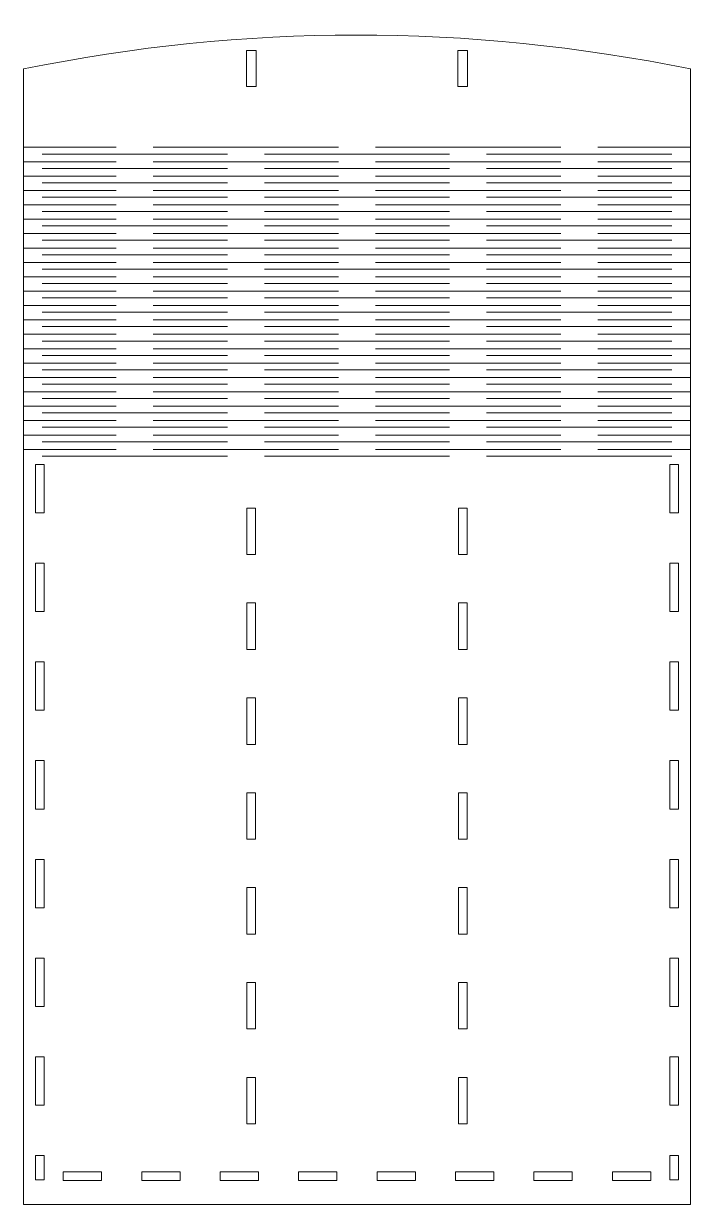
# Model space of a CAD drawing. Header units: millimetres. Extents: x -516 to 781, y -366 to 225.
# Drawn here: x -214.1 to 64.1, y -267.2 to 225.4 of the extents above; entities that cross this region are included whole.
import ezdxf

# ---------------------------------------------------------------- set-up
doc = ezdxf.new("R2010")
doc.units = ezdxf.units.MM
doc.header["$MEASUREMENT"] = 0
doc.layers.add('Layer 1', color=7, linetype='Continuous')

msp = doc.modelspace()

# ---------------------------------------------------------------- linework, layer by layer
at = {"layer": 'Layer 1', "color": 240, "lineweight": 9}
for points, knots in [([(-214.1009, -267.1656), (-214.1009, -267.1656), (-214.1009, 206.4415), (-214.1009, 206.4415), (-214.1009, 206.4415), (-121.852, 225.2932), (-29.1202, 225.3545), (64.0991, 206.4415), (64.0991, 206.4415), (64.0991, 206.4415), (64.0991, -267.1656), (64.0991, -267.1656), (64.0991, -267.1656), (64.0991, -267.1656), (56.778, -267.1656), (56.778, -267.1656), (56.778, -267.1656), (56.778, -267.1656), (51.5069, -267.1656), (51.5069, -267.1656), (51.5069, -267.1656), (51.5069, -267.1656), (-201.5087, -267.1656), (-201.5087, -267.1656), (-201.5087, -267.1656), (-201.5087, -267.1656), (-206.7798, -267.1656), (-206.7798, -267.1656), (-206.7798, -267.1656), (-206.7798, -267.1656), (-214.1009, -267.1656), (-214.1009, -267.1656)], [0, 0, 0, 0, 0.11111111, 0.11111111, 0.11111111, 0.11111111, 0.22222222, 0.22222222, 0.22222222, 0.22222222, 0.33333333, 0.33333333, 0.33333333, 0.33333333, 0.44444444, 0.44444444, 0.44444444, 0.44444444, 0.55555556, 0.55555556, 0.55555556, 0.55555556, 0.66666667, 0.66666667, 0.66666667, 0.66666667, 0.77777778, 0.77777778, 0.77777778, 0.77777778, 1, 1, 1, 1]), ([(-117.1009, 199.1703), (-117.1009, 199.1703), (-121.1009, 199.1703), (-121.1009, 199.1703), (-121.1009, 199.1703), (-121.1009, 199.1703), (-121.1009, 214.1703), (-121.1009, 214.1703), (-121.1009, 214.1703), (-121.1009, 214.1703), (-117.1009, 214.1703), (-117.1009, 214.1703), (-117.1009, 214.1703), (-117.1009, 214.1703), (-117.1009, 199.1703), (-117.1009, 199.1703)], [0, 0, 0, 0, 0.2, 0.2, 0.2, 0.2, 0.4, 0.4, 0.4, 0.4, 0.6, 0.6, 0.6, 0.6, 1, 1, 1, 1]), ([(-28.9009, 199.1703), (-28.9009, 199.1703), (-32.9009, 199.1703), (-32.9009, 199.1703), (-32.9009, 199.1703), (-32.9009, 199.1703), (-32.9009, 214.1703), (-32.9009, 214.1703), (-32.9009, 214.1703), (-32.9009, 214.1703), (-28.9009, 214.1703), (-28.9009, 214.1703), (-28.9009, 214.1703), (-28.9009, 214.1703), (-28.9009, 199.1703), (-28.9009, 199.1703)], [0, 0, 0, 0, 0.2, 0.2, 0.2, 0.2, 0.4, 0.4, 0.4, 0.4, 0.6, 0.6, 0.6, 0.6, 1, 1, 1, 1]), ([(-209.1009, 41.4577), (-209.1009, 41.4577), (-209.1009, 21.2697), (-209.1009, 21.2697), (-209.1009, 21.2697), (-209.1009, 21.2697), (-205.5009, 21.2697), (-205.5009, 21.2697), (-205.5009, 21.2697), (-205.5009, 21.2697), (-205.5009, 41.4577), (-205.5009, 41.4577), (-205.5009, 41.4577), (-205.5009, 41.4577), (-209.1009, 41.4577), (-209.1009, 41.4577)], [0, 0, 0, 0, 0.2, 0.2, 0.2, 0.2, 0.4, 0.4, 0.4, 0.4, 0.6, 0.6, 0.6, 0.6, 1, 1, 1, 1]), ([(59.0991, 21.2697), (59.0991, 21.2697), (59.0991, 41.4577), (59.0991, 41.4577), (59.0991, 41.4577), (59.0991, 41.4577), (55.4991, 41.4577), (55.4991, 41.4577), (55.4991, 41.4577), (55.4991, 41.4577), (55.4991, 21.2697), (55.4991, 21.2697), (55.4991, 21.2697), (55.4991, 21.2697), (59.0991, 21.2697), (59.0991, 21.2697)], [0, 0, 0, 0, 0.2, 0.2, 0.2, 0.2, 0.4, 0.4, 0.4, 0.4, 0.6, 0.6, 0.6, 0.6, 1, 1, 1, 1]), ([(-117.3009, 3.8815), (-117.3009, 3.8815), (-120.9009, 3.8815), (-120.9009, 3.8815), (-120.9009, 3.8815), (-120.9009, 3.8815), (-120.9009, 23.2695), (-120.9009, 23.2695), (-120.9009, 23.2695), (-120.9009, 23.2695), (-117.3009, 23.2695), (-117.3009, 23.2695), (-117.3009, 23.2695), (-117.3009, 23.2695), (-117.3009, 3.8815), (-117.3009, 3.8815)], [0, 0, 0, 0, 0.2, 0.2, 0.2, 0.2, 0.4, 0.4, 0.4, 0.4, 0.6, 0.6, 0.6, 0.6, 1, 1, 1, 1]), ([(-29.1009, 3.8815), (-29.1009, 3.8815), (-32.7009, 3.8815), (-32.7009, 3.8815), (-32.7009, 3.8815), (-32.7009, 3.8815), (-32.7009, 23.2695), (-32.7009, 23.2695), (-32.7009, 23.2695), (-32.7009, 23.2695), (-29.1009, 23.2695), (-29.1009, 23.2695), (-29.1009, 23.2695), (-29.1009, 23.2695), (-29.1009, 3.8815), (-29.1009, 3.8815)], [0, 0, 0, 0, 0.2, 0.2, 0.2, 0.2, 0.4, 0.4, 0.4, 0.4, 0.6, 0.6, 0.6, 0.6, 1, 1, 1, 1]), ([(-209.1009, 0.2813), (-209.1009, 0.2813), (-209.1009, -19.9067), (-209.1009, -19.9067), (-209.1009, -19.9067), (-209.1009, -19.9067), (-205.5009, -19.9067), (-205.5009, -19.9067), (-205.5009, -19.9067), (-205.5009, -19.9067), (-205.5009, 0.2813), (-205.5009, 0.2813), (-205.5009, 0.2813), (-205.5009, 0.2813), (-209.1009, 0.2813), (-209.1009, 0.2813)], [0, 0, 0, 0, 0.2, 0.2, 0.2, 0.2, 0.4, 0.4, 0.4, 0.4, 0.6, 0.6, 0.6, 0.6, 1, 1, 1, 1]), ([(59.0991, -19.9067), (59.0991, -19.9067), (59.0991, 0.2813), (59.0991, 0.2813), (59.0991, 0.2813), (59.0991, 0.2813), (55.4991, 0.2813), (55.4991, 0.2813), (55.4991, 0.2813), (55.4991, 0.2813), (55.4991, -19.9067), (55.4991, -19.9067), (55.4991, -19.9067), (55.4991, -19.9067), (59.0991, -19.9067), (59.0991, -19.9067)], [0, 0, 0, 0, 0.2, 0.2, 0.2, 0.2, 0.4, 0.4, 0.4, 0.4, 0.6, 0.6, 0.6, 0.6, 1, 1, 1, 1]), ([(-117.3009, -16.307), (-117.3009, -16.307), (-117.3009, -35.695), (-117.3009, -35.695), (-117.3009, -35.695), (-117.3009, -35.695), (-120.9009, -35.695), (-120.9009, -35.695), (-120.9009, -35.695), (-120.9009, -35.695), (-120.9009, -16.307), (-120.9009, -16.307), (-120.9009, -16.307), (-120.9009, -16.307), (-117.3009, -16.307), (-117.3009, -16.307)], [0, 0, 0, 0, 0.2, 0.2, 0.2, 0.2, 0.4, 0.4, 0.4, 0.4, 0.6, 0.6, 0.6, 0.6, 1, 1, 1, 1]), ([(-29.1009, -16.307), (-29.1009, -16.307), (-29.1009, -35.695), (-29.1009, -35.695), (-29.1009, -35.695), (-29.1009, -35.695), (-32.7009, -35.695), (-32.7009, -35.695), (-32.7009, -35.695), (-32.7009, -35.695), (-32.7009, -16.307), (-32.7009, -16.307), (-32.7009, -16.307), (-32.7009, -16.307), (-29.1009, -16.307), (-29.1009, -16.307)], [0, 0, 0, 0, 0.2, 0.2, 0.2, 0.2, 0.4, 0.4, 0.4, 0.4, 0.6, 0.6, 0.6, 0.6, 1, 1, 1, 1]), ([(-209.1009, -40.8952), (-209.1009, -40.8952), (-209.1009, -61.0831), (-209.1009, -61.0831), (-209.1009, -61.0831), (-209.1009, -61.0831), (-205.5009, -61.0831), (-205.5009, -61.0831), (-205.5009, -61.0831), (-205.5009, -61.0831), (-205.5009, -40.8952), (-205.5009, -40.8952), (-205.5009, -40.8952), (-205.5009, -40.8952), (-209.1009, -40.8952), (-209.1009, -40.8952)], [0, 0, 0, 0, 0.2, 0.2, 0.2, 0.2, 0.4, 0.4, 0.4, 0.4, 0.6, 0.6, 0.6, 0.6, 1, 1, 1, 1]), ([(59.0991, -61.0831), (59.0991, -61.0831), (59.0991, -40.8952), (59.0991, -40.8952), (59.0991, -40.8952), (59.0991, -40.8952), (55.4991, -40.8952), (55.4991, -40.8952), (55.4991, -40.8952), (55.4991, -40.8952), (55.4991, -61.0831), (55.4991, -61.0831), (55.4991, -61.0831), (55.4991, -61.0831), (59.0991, -61.0831), (59.0991, -61.0831)], [0, 0, 0, 0, 0.2, 0.2, 0.2, 0.2, 0.4, 0.4, 0.4, 0.4, 0.6, 0.6, 0.6, 0.6, 1, 1, 1, 1]), ([(-117.3009, -75.2714), (-117.3009, -75.2714), (-120.9009, -75.2714), (-120.9009, -75.2714), (-120.9009, -75.2714), (-120.9009, -75.2714), (-120.9009, -55.8834), (-120.9009, -55.8834), (-120.9009, -55.8834), (-120.9009, -55.8834), (-117.3009, -55.8834), (-117.3009, -55.8834), (-117.3009, -55.8834), (-117.3009, -55.8834), (-117.3009, -75.2714), (-117.3009, -75.2714)], [0, 0, 0, 0, 0.2, 0.2, 0.2, 0.2, 0.4, 0.4, 0.4, 0.4, 0.6, 0.6, 0.6, 0.6, 1, 1, 1, 1]), ([(-29.1009, -75.2714), (-29.1009, -75.2714), (-32.7009, -75.2714), (-32.7009, -75.2714), (-32.7009, -75.2714), (-32.7009, -75.2714), (-32.7009, -55.8834), (-32.7009, -55.8834), (-32.7009, -55.8834), (-32.7009, -55.8834), (-29.1009, -55.8834), (-29.1009, -55.8834), (-29.1009, -55.8834), (-29.1009, -55.8834), (-29.1009, -75.2714), (-29.1009, -75.2714)], [0, 0, 0, 0, 0.2, 0.2, 0.2, 0.2, 0.4, 0.4, 0.4, 0.4, 0.6, 0.6, 0.6, 0.6, 1, 1, 1, 1]), ([(-209.1009, -82.0716), (-209.1009, -82.0716), (-209.1009, -102.2596), (-209.1009, -102.2596), (-209.1009, -102.2596), (-209.1009, -102.2596), (-205.5009, -102.2596), (-205.5009, -102.2596), (-205.5009, -102.2596), (-205.5009, -102.2596), (-205.5009, -82.0716), (-205.5009, -82.0716), (-205.5009, -82.0716), (-205.5009, -82.0716), (-209.1009, -82.0716), (-209.1009, -82.0716)], [0, 0, 0, 0, 0.2, 0.2, 0.2, 0.2, 0.4, 0.4, 0.4, 0.4, 0.6, 0.6, 0.6, 0.6, 1, 1, 1, 1]), ([(59.0991, -102.2596), (59.0991, -102.2596), (59.0991, -82.0716), (59.0991, -82.0716), (59.0991, -82.0716), (59.0991, -82.0716), (55.4991, -82.0716), (55.4991, -82.0716), (55.4991, -82.0716), (55.4991, -82.0716), (55.4991, -102.2596), (55.4991, -102.2596), (55.4991, -102.2596), (55.4991, -102.2596), (59.0991, -102.2596), (59.0991, -102.2596)], [0, 0, 0, 0, 0.2, 0.2, 0.2, 0.2, 0.4, 0.4, 0.4, 0.4, 0.6, 0.6, 0.6, 0.6, 1, 1, 1, 1]), ([(-117.3009, -95.4599), (-117.3009, -95.4599), (-117.3009, -114.8479), (-117.3009, -114.8479), (-117.3009, -114.8479), (-117.3009, -114.8479), (-120.9009, -114.8479), (-120.9009, -114.8479), (-120.9009, -114.8479), (-120.9009, -114.8479), (-120.9009, -95.4599), (-120.9009, -95.4599), (-120.9009, -95.4599), (-120.9009, -95.4599), (-117.3009, -95.4599), (-117.3009, -95.4599)], [0, 0, 0, 0, 0.2, 0.2, 0.2, 0.2, 0.4, 0.4, 0.4, 0.4, 0.6, 0.6, 0.6, 0.6, 1, 1, 1, 1]), ([(-29.1009, -95.4599), (-29.1009, -95.4599), (-29.1009, -114.8479), (-29.1009, -114.8479), (-29.1009, -114.8479), (-29.1009, -114.8479), (-32.7009, -114.8479), (-32.7009, -114.8479), (-32.7009, -114.8479), (-32.7009, -114.8479), (-32.7009, -95.4599), (-32.7009, -95.4599), (-32.7009, -95.4599), (-32.7009, -95.4599), (-29.1009, -95.4599), (-29.1009, -95.4599)], [0, 0, 0, 0, 0.2, 0.2, 0.2, 0.2, 0.4, 0.4, 0.4, 0.4, 0.6, 0.6, 0.6, 0.6, 1, 1, 1, 1]), ([(-209.1009, -123.2481), (-209.1009, -123.2481), (-209.1009, -143.4361), (-209.1009, -143.4361), (-209.1009, -143.4361), (-209.1009, -143.4361), (-205.5009, -143.4361), (-205.5009, -143.4361), (-205.5009, -143.4361), (-205.5009, -143.4361), (-205.5009, -123.2481), (-205.5009, -123.2481), (-205.5009, -123.2481), (-205.5009, -123.2481), (-209.1009, -123.2481), (-209.1009, -123.2481)], [0, 0, 0, 0, 0.2, 0.2, 0.2, 0.2, 0.4, 0.4, 0.4, 0.4, 0.6, 0.6, 0.6, 0.6, 1, 1, 1, 1]), ([(59.0991, -143.4361), (59.0991, -143.4361), (59.0991, -123.2481), (59.0991, -123.2481), (59.0991, -123.2481), (59.0991, -123.2481), (55.4991, -123.2481), (55.4991, -123.2481), (55.4991, -123.2481), (55.4991, -123.2481), (55.4991, -143.4361), (55.4991, -143.4361), (55.4991, -143.4361), (55.4991, -143.4361), (59.0991, -143.4361), (59.0991, -143.4361)], [0, 0, 0, 0, 0.2, 0.2, 0.2, 0.2, 0.4, 0.4, 0.4, 0.4, 0.6, 0.6, 0.6, 0.6, 1, 1, 1, 1]), ([(-117.3009, -135.0363), (-117.3009, -135.0363), (-117.3009, -154.4243), (-117.3009, -154.4243), (-117.3009, -154.4243), (-117.3009, -154.4243), (-120.9009, -154.4243), (-120.9009, -154.4243), (-120.9009, -154.4243), (-120.9009, -154.4243), (-120.9009, -135.0363), (-120.9009, -135.0363), (-120.9009, -135.0363), (-120.9009, -135.0363), (-117.3009, -135.0363), (-117.3009, -135.0363)], [0, 0, 0, 0, 0.2, 0.2, 0.2, 0.2, 0.4, 0.4, 0.4, 0.4, 0.6, 0.6, 0.6, 0.6, 1, 1, 1, 1]), ([(-29.1009, -135.0363), (-29.1009, -135.0363), (-29.1009, -154.4243), (-29.1009, -154.4243), (-29.1009, -154.4243), (-29.1009, -154.4243), (-32.7009, -154.4243), (-32.7009, -154.4243), (-32.7009, -154.4243), (-32.7009, -154.4243), (-32.7009, -135.0363), (-32.7009, -135.0363), (-32.7009, -135.0363), (-32.7009, -135.0363), (-29.1009, -135.0363), (-29.1009, -135.0363)], [0, 0, 0, 0, 0.2, 0.2, 0.2, 0.2, 0.4, 0.4, 0.4, 0.4, 0.6, 0.6, 0.6, 0.6, 1, 1, 1, 1]), ([(-209.1009, -164.4246), (-209.1009, -164.4246), (-209.1009, -184.6126), (-209.1009, -184.6126), (-209.1009, -184.6126), (-209.1009, -184.6126), (-205.5009, -184.6126), (-205.5009, -184.6126), (-205.5009, -184.6126), (-205.5009, -184.6126), (-205.5009, -164.4246), (-205.5009, -164.4246), (-205.5009, -164.4246), (-205.5009, -164.4246), (-209.1009, -164.4246), (-209.1009, -164.4246)], [0, 0, 0, 0, 0.2, 0.2, 0.2, 0.2, 0.4, 0.4, 0.4, 0.4, 0.6, 0.6, 0.6, 0.6, 1, 1, 1, 1]), ([(59.0991, -184.6126), (59.0991, -184.6126), (59.0991, -164.4246), (59.0991, -164.4246), (59.0991, -164.4246), (59.0991, -164.4246), (55.4991, -164.4246), (55.4991, -164.4246), (55.4991, -164.4246), (55.4991, -164.4246), (55.4991, -184.6126), (55.4991, -184.6126), (55.4991, -184.6126), (55.4991, -184.6126), (59.0991, -184.6126), (59.0991, -184.6126)], [0, 0, 0, 0, 0.2, 0.2, 0.2, 0.2, 0.4, 0.4, 0.4, 0.4, 0.6, 0.6, 0.6, 0.6, 1, 1, 1, 1]), ([(-117.3009, -174.6128), (-117.3009, -174.6128), (-117.3009, -194.0008), (-117.3009, -194.0008), (-117.3009, -194.0008), (-117.3009, -194.0008), (-120.9009, -194.0008), (-120.9009, -194.0008), (-120.9009, -194.0008), (-120.9009, -194.0008), (-120.9009, -174.6128), (-120.9009, -174.6128), (-120.9009, -174.6128), (-120.9009, -174.6128), (-117.3009, -174.6128), (-117.3009, -174.6128)], [0, 0, 0, 0, 0.2, 0.2, 0.2, 0.2, 0.4, 0.4, 0.4, 0.4, 0.6, 0.6, 0.6, 0.6, 1, 1, 1, 1]), ([(-29.1009, -174.6128), (-29.1009, -174.6128), (-29.1009, -194.0008), (-29.1009, -194.0008), (-29.1009, -194.0008), (-29.1009, -194.0008), (-32.7009, -194.0008), (-32.7009, -194.0008), (-32.7009, -194.0008), (-32.7009, -194.0008), (-32.7009, -174.6128), (-32.7009, -174.6128), (-32.7009, -174.6128), (-32.7009, -174.6128), (-29.1009, -174.6128), (-29.1009, -174.6128)], [0, 0, 0, 0, 0.2, 0.2, 0.2, 0.2, 0.4, 0.4, 0.4, 0.4, 0.6, 0.6, 0.6, 0.6, 1, 1, 1, 1]), ([(-209.1009, -205.601), (-209.1009, -205.601), (-209.1009, -225.789), (-209.1009, -225.789), (-209.1009, -225.789), (-209.1009, -225.789), (-205.5009, -225.789), (-205.5009, -225.789), (-205.5009, -225.789), (-205.5009, -225.789), (-205.5009, -205.601), (-205.5009, -205.601), (-205.5009, -205.601), (-205.5009, -205.601), (-209.1009, -205.601), (-209.1009, -205.601)], [0, 0, 0, 0, 0.2, 0.2, 0.2, 0.2, 0.4, 0.4, 0.4, 0.4, 0.6, 0.6, 0.6, 0.6, 1, 1, 1, 1]), ([(59.0991, -225.789), (59.0991, -225.789), (59.0991, -205.601), (59.0991, -205.601), (59.0991, -205.601), (59.0991, -205.601), (55.4991, -205.601), (55.4991, -205.601), (55.4991, -205.601), (55.4991, -205.601), (55.4991, -225.789), (55.4991, -225.789), (55.4991, -225.789), (55.4991, -225.789), (59.0991, -225.789), (59.0991, -225.789)], [0, 0, 0, 0, 0.2, 0.2, 0.2, 0.2, 0.4, 0.4, 0.4, 0.4, 0.6, 0.6, 0.6, 0.6, 1, 1, 1, 1]), ([(-120.9009, -214.1893), (-120.9009, -214.1893), (-117.3009, -214.1893), (-117.3009, -214.1893), (-117.3009, -214.1893), (-117.3009, -214.1893), (-117.3009, -233.5773), (-117.3009, -233.5773), (-117.3009, -233.5773), (-117.3009, -233.5773), (-120.9009, -233.5773), (-120.9009, -233.5773), (-120.9009, -233.5773), (-120.9009, -233.5773), (-120.9009, -214.1893), (-120.9009, -214.1893)], [0, 0, 0, 0, 0.2, 0.2, 0.2, 0.2, 0.4, 0.4, 0.4, 0.4, 0.6, 0.6, 0.6, 0.6, 1, 1, 1, 1]), ([(-32.7009, -214.1893), (-32.7009, -214.1893), (-29.1009, -214.1893), (-29.1009, -214.1893), (-29.1009, -214.1893), (-29.1009, -214.1893), (-29.1009, -233.5773), (-29.1009, -233.5773), (-29.1009, -233.5773), (-29.1009, -233.5773), (-32.7009, -233.5773), (-32.7009, -233.5773), (-32.7009, -233.5773), (-32.7009, -233.5773), (-32.7009, -214.1893), (-32.7009, -214.1893)], [0, 0, 0, 0, 0.2, 0.2, 0.2, 0.2, 0.4, 0.4, 0.4, 0.4, 0.6, 0.6, 0.6, 0.6, 1, 1, 1, 1]), ([(-205.5009, -256.9655), (-205.5009, -256.9655), (-205.5009, -246.7775), (-205.5009, -246.7775), (-205.5009, -246.7775), (-205.5009, -246.7775), (-209.1009, -246.7775), (-209.1009, -246.7775), (-209.1009, -246.7775), (-209.1009, -246.7775), (-209.1009, -256.9655), (-209.1009, -256.9655), (-209.1009, -256.9655), (-209.1009, -256.9655), (-205.5009, -256.9655), (-205.5009, -256.9655)], [0, 0, 0, 0, 0.2, 0.2, 0.2, 0.2, 0.4, 0.4, 0.4, 0.4, 0.6, 0.6, 0.6, 0.6, 1, 1, 1, 1]), ([(59.0991, -256.9655), (59.0991, -256.9655), (59.0991, -246.7775), (59.0991, -246.7775), (59.0991, -246.7775), (59.0991, -246.7775), (55.4991, -246.7775), (55.4991, -246.7775), (55.4991, -246.7775), (55.4991, -246.7775), (55.4991, -256.9655), (55.4991, -256.9655), (55.4991, -256.9655), (55.4991, -256.9655), (59.0991, -256.9655), (59.0991, -256.9655)], [0, 0, 0, 0, 0.2, 0.2, 0.2, 0.2, 0.4, 0.4, 0.4, 0.4, 0.6, 0.6, 0.6, 0.6, 1, 1, 1, 1]), ([(-181.5643, -253.5656), (-181.5643, -253.5656), (-181.5643, -257.1656), (-181.5643, -257.1656), (-181.5643, -257.1656), (-181.5643, -257.1656), (-197.5283, -257.1656), (-197.5283, -257.1656), (-197.5283, -257.1656), (-197.5283, -257.1656), (-197.5283, -253.5656), (-197.5283, -253.5656), (-197.5283, -253.5656), (-197.5283, -253.5656), (-181.5643, -253.5656), (-181.5643, -253.5656)], [0, 0, 0, 0, 0.2, 0.2, 0.2, 0.2, 0.4, 0.4, 0.4, 0.4, 0.6, 0.6, 0.6, 0.6, 1, 1, 1, 1]), ([(-148.8371, -253.5656), (-148.8371, -253.5656), (-148.8371, -257.1656), (-148.8371, -257.1656), (-148.8371, -257.1656), (-148.8371, -257.1656), (-164.8011, -257.1656), (-164.8011, -257.1656), (-164.8011, -257.1656), (-164.8011, -257.1656), (-164.8011, -253.5656), (-164.8011, -253.5656), (-164.8011, -253.5656), (-164.8011, -253.5656), (-148.8371, -253.5656), (-148.8371, -253.5656)], [0, 0, 0, 0, 0.2, 0.2, 0.2, 0.2, 0.4, 0.4, 0.4, 0.4, 0.6, 0.6, 0.6, 0.6, 1, 1, 1, 1]), ([(-116.1098, -253.5656), (-116.1098, -253.5656), (-116.1098, -257.1656), (-116.1098, -257.1656), (-116.1098, -257.1656), (-116.1098, -257.1656), (-132.0738, -257.1656), (-132.0738, -257.1656), (-132.0738, -257.1656), (-132.0738, -257.1656), (-132.0738, -253.5656), (-132.0738, -253.5656), (-132.0738, -253.5656), (-132.0738, -253.5656), (-116.1098, -253.5656), (-116.1098, -253.5656)], [0, 0, 0, 0, 0.2, 0.2, 0.2, 0.2, 0.4, 0.4, 0.4, 0.4, 0.6, 0.6, 0.6, 0.6, 1, 1, 1, 1]), ([(-99.3465, -253.5656), (-99.3465, -253.5656), (-83.3825, -253.5656), (-83.3825, -253.5656), (-83.3825, -253.5656), (-83.3825, -253.5656), (-83.3825, -257.1656), (-83.3825, -257.1656), (-83.3825, -257.1656), (-83.3825, -257.1656), (-99.3465, -257.1656), (-99.3465, -257.1656), (-99.3465, -257.1656), (-99.3465, -257.1656), (-99.3465, -253.5656), (-99.3465, -253.5656)], [0, 0, 0, 0, 0.2, 0.2, 0.2, 0.2, 0.4, 0.4, 0.4, 0.4, 0.6, 0.6, 0.6, 0.6, 1, 1, 1, 1]), ([(-66.6192, -253.5656), (-66.6192, -253.5656), (-50.6552, -253.5656), (-50.6552, -253.5656), (-50.6552, -253.5656), (-50.6552, -253.5656), (-50.6552, -257.1656), (-50.6552, -257.1656), (-50.6552, -257.1656), (-50.6552, -257.1656), (-66.6192, -257.1656), (-66.6192, -257.1656), (-66.6192, -257.1656), (-66.6192, -257.1656), (-66.6192, -253.5656), (-66.6192, -253.5656)], [0, 0, 0, 0, 0.2, 0.2, 0.2, 0.2, 0.4, 0.4, 0.4, 0.4, 0.6, 0.6, 0.6, 0.6, 1, 1, 1, 1]), ([(-17.928, -253.5656), (-17.928, -253.5656), (-17.928, -257.1656), (-17.928, -257.1656), (-17.928, -257.1656), (-17.928, -257.1656), (-33.892, -257.1656), (-33.892, -257.1656), (-33.892, -257.1656), (-33.892, -257.1656), (-33.892, -253.5656), (-33.892, -253.5656), (-33.892, -253.5656), (-33.892, -253.5656), (-17.928, -253.5656), (-17.928, -253.5656)], [0, 0, 0, 0, 0.2, 0.2, 0.2, 0.2, 0.4, 0.4, 0.4, 0.4, 0.6, 0.6, 0.6, 0.6, 1, 1, 1, 1]), ([(-1.1647, -253.5656), (-1.1647, -253.5656), (14.7993, -253.5656), (14.7993, -253.5656), (14.7993, -253.5656), (14.7993, -253.5656), (14.7993, -257.1656), (14.7993, -257.1656), (14.7993, -257.1656), (14.7993, -257.1656), (-1.1647, -257.1656), (-1.1647, -257.1656), (-1.1647, -257.1656), (-1.1647, -257.1656), (-1.1647, -253.5656), (-1.1647, -253.5656)], [0, 0, 0, 0, 0.2, 0.2, 0.2, 0.2, 0.4, 0.4, 0.4, 0.4, 0.6, 0.6, 0.6, 0.6, 1, 1, 1, 1]), ([(31.5626, -253.5656), (31.5626, -253.5656), (47.5265, -253.5656), (47.5265, -253.5656), (47.5265, -253.5656), (47.5265, -253.5656), (47.5265, -257.1656), (47.5265, -257.1656), (47.5265, -257.1656), (47.5265, -257.1656), (31.5626, -257.1656), (31.5626, -257.1656), (31.5626, -257.1656), (31.5626, -257.1656), (31.5626, -253.5656), (31.5626, -253.5656)], [0, 0, 0, 0, 0.2, 0.2, 0.2, 0.2, 0.4, 0.4, 0.4, 0.4, 0.6, 0.6, 0.6, 0.6, 1, 1, 1, 1])]:
    msp.add_open_spline(points, degree=3, knots=knots, dxfattribs=at)
for points in [[(-175.462, 173.7541), (-175.462, 173.7541), (-214.1009, 173.7541), (-214.1009, 173.7541)], [(-121.3676, 173.7541), (-121.3676, 173.7541), (-160.0065, 173.7541), (-160.0065, 173.7541)], [(-82.7287, 173.7541), (-82.7287, 173.7541), (-121.3676, 173.7541), (-121.3676, 173.7541)], [(-28.6342, 173.7541), (-28.6342, 173.7541), (-67.2731, 173.7541), (-67.2731, 173.7541)], [(10.0047, 173.7541), (10.0047, 173.7541), (-28.6342, 173.7541), (-28.6342, 173.7541)], [(64.0991, 173.7541), (64.0991, 173.7541), (25.4602, 173.7541), (25.4602, 173.7541)], [(-175.462, 167.7541), (-175.462, 167.7541), (-214.1009, 167.7541), (-214.1009, 167.7541)], [(-129.0953, 170.9635), (-129.0953, 170.9635), (-206.3731, 170.9635), (-206.3731, 170.9635)], [(-121.3676, 167.7541), (-121.3676, 167.7541), (-160.0065, 167.7541), (-160.0065, 167.7541)], [(-82.7287, 167.7541), (-82.7287, 167.7541), (-121.3676, 167.7541), (-121.3676, 167.7541)], [(-36.362, 170.9635), (-36.362, 170.9635), (-113.6398, 170.9635), (-113.6398, 170.9635)], [(-28.6342, 167.7541), (-28.6342, 167.7541), (-67.2731, 167.7541), (-67.2731, 167.7541)], [(10.0047, 167.7541), (10.0047, 167.7541), (-28.6342, 167.7541), (-28.6342, 167.7541)], [(56.3713, 170.9635), (56.3713, 170.9635), (-20.9065, 170.9635), (-20.9065, 170.9635)], [(64.0991, 167.7541), (64.0991, 167.7541), (25.4602, 167.7541), (25.4602, 167.7541)], [(-129.0953, 164.9635), (-129.0953, 164.9635), (-206.3731, 164.9635), (-206.3731, 164.9635)], [(-36.362, 164.9635), (-36.362, 164.9635), (-113.6398, 164.9635), (-113.6398, 164.9635)], [(56.3713, 164.9635), (56.3713, 164.9635), (-20.9065, 164.9635), (-20.9065, 164.9635)], [(-175.462, 161.7541), (-175.462, 161.7541), (-214.1009, 161.7541), (-214.1009, 161.7541)], [(-129.0953, 158.9635), (-129.0953, 158.9635), (-206.3731, 158.9635), (-206.3731, 158.9635)], [(-121.3676, 161.7541), (-121.3676, 161.7541), (-160.0065, 161.7541), (-160.0065, 161.7541)], [(-82.7287, 161.7541), (-82.7287, 161.7541), (-121.3676, 161.7541), (-121.3676, 161.7541)], [(-36.362, 158.9635), (-36.362, 158.9635), (-113.6398, 158.9635), (-113.6398, 158.9635)], [(-28.6342, 161.7541), (-28.6342, 161.7541), (-67.2731, 161.7541), (-67.2731, 161.7541)], [(10.0047, 161.7541), (10.0047, 161.7541), (-28.6342, 161.7541), (-28.6342, 161.7541)], [(56.3713, 158.9635), (56.3713, 158.9635), (-20.9065, 158.9635), (-20.9065, 158.9635)], [(64.0991, 161.7541), (64.0991, 161.7541), (25.4602, 161.7541), (25.4602, 161.7541)], [(-175.462, 155.7541), (-175.462, 155.7541), (-214.1009, 155.7541), (-214.1009, 155.7541)], [(-129.0953, 152.9635), (-129.0953, 152.9635), (-206.3731, 152.9635), (-206.3731, 152.9635)], [(-121.3676, 155.7541), (-121.3676, 155.7541), (-160.0065, 155.7541), (-160.0065, 155.7541)], [(-82.7287, 155.7541), (-82.7287, 155.7541), (-121.3676, 155.7541), (-121.3676, 155.7541)], [(-36.362, 152.9635), (-36.362, 152.9635), (-113.6398, 152.9635), (-113.6398, 152.9635)], [(-28.6342, 155.7541), (-28.6342, 155.7541), (-67.2731, 155.7541), (-67.2731, 155.7541)], [(10.0047, 155.7541), (10.0047, 155.7541), (-28.6342, 155.7541), (-28.6342, 155.7541)], [(56.3713, 152.9635), (56.3713, 152.9635), (-20.9065, 152.9635), (-20.9065, 152.9635)], [(64.0991, 155.7541), (64.0991, 155.7541), (25.4602, 155.7541), (25.4602, 155.7541)], [(-175.462, 149.7541), (-175.462, 149.7541), (-214.1009, 149.7541), (-214.1009, 149.7541)], [(-121.3676, 149.7541), (-121.3676, 149.7541), (-160.0065, 149.7541), (-160.0065, 149.7541)], [(-82.7287, 149.7541), (-82.7287, 149.7541), (-121.3676, 149.7541), (-121.3676, 149.7541)], [(-28.6342, 149.7541), (-28.6342, 149.7541), (-67.2731, 149.7541), (-67.2731, 149.7541)], [(10.0047, 149.7541), (10.0047, 149.7541), (-28.6342, 149.7541), (-28.6342, 149.7541)], [(64.0991, 149.7541), (64.0991, 149.7541), (25.4602, 149.7541), (25.4602, 149.7541)], [(-175.462, 143.7541), (-175.462, 143.7541), (-214.1009, 143.7541), (-214.1009, 143.7541)], [(-129.0953, 146.9635), (-129.0953, 146.9635), (-206.3731, 146.9635), (-206.3731, 146.9635)], [(-121.3676, 143.7541), (-121.3676, 143.7541), (-160.0065, 143.7541), (-160.0065, 143.7541)], [(-82.7287, 143.7541), (-82.7287, 143.7541), (-121.3676, 143.7541), (-121.3676, 143.7541)], [(-36.362, 146.9635), (-36.362, 146.9635), (-113.6398, 146.9635), (-113.6398, 146.9635)], [(-28.6342, 143.7541), (-28.6342, 143.7541), (-67.2731, 143.7541), (-67.2731, 143.7541)], [(10.0047, 143.7541), (10.0047, 143.7541), (-28.6342, 143.7541), (-28.6342, 143.7541)], [(56.3713, 146.9635), (56.3713, 146.9635), (-20.9065, 146.9635), (-20.9065, 146.9635)], [(64.0991, 143.7541), (64.0991, 143.7541), (25.4602, 143.7541), (25.4602, 143.7541)], [(-129.0953, 140.9635), (-129.0953, 140.9635), (-206.3731, 140.9635), (-206.3731, 140.9635)], [(-36.362, 140.9635), (-36.362, 140.9635), (-113.6398, 140.9635), (-113.6398, 140.9635)], [(56.3713, 140.9635), (56.3713, 140.9635), (-20.9065, 140.9635), (-20.9065, 140.9635)], [(-175.462, 137.7541), (-175.462, 137.7541), (-214.1009, 137.7541), (-214.1009, 137.7541)], [(-129.0953, 134.9635), (-129.0953, 134.9635), (-206.3731, 134.9635), (-206.3731, 134.9635)], [(-121.3676, 137.7541), (-121.3676, 137.7541), (-160.0065, 137.7541), (-160.0065, 137.7541)], [(-82.7287, 137.7541), (-82.7287, 137.7541), (-121.3676, 137.7541), (-121.3676, 137.7541)], [(-36.362, 134.9635), (-36.362, 134.9635), (-113.6398, 134.9635), (-113.6398, 134.9635)], [(-28.6342, 137.7541), (-28.6342, 137.7541), (-67.2731, 137.7541), (-67.2731, 137.7541)], [(10.0047, 137.7541), (10.0047, 137.7541), (-28.6342, 137.7541), (-28.6342, 137.7541)], [(56.3713, 134.9635), (56.3713, 134.9635), (-20.9065, 134.9635), (-20.9065, 134.9635)], [(64.0991, 137.7541), (64.0991, 137.7541), (25.4602, 137.7541), (25.4602, 137.7541)], [(-175.462, 131.7541), (-175.462, 131.7541), (-214.1009, 131.7541), (-214.1009, 131.7541)], [(-129.0953, 128.9635), (-129.0953, 128.9635), (-206.3731, 128.9635), (-206.3731, 128.9635)], [(-121.3676, 131.7541), (-121.3676, 131.7541), (-160.0065, 131.7541), (-160.0065, 131.7541)], [(-82.7287, 131.7541), (-82.7287, 131.7541), (-121.3676, 131.7541), (-121.3676, 131.7541)], [(-36.362, 128.9635), (-36.362, 128.9635), (-113.6398, 128.9635), (-113.6398, 128.9635)], [(-28.6342, 131.7541), (-28.6342, 131.7541), (-67.2731, 131.7541), (-67.2731, 131.7541)], [(10.0047, 131.7541), (10.0047, 131.7541), (-28.6342, 131.7541), (-28.6342, 131.7541)], [(56.3713, 128.9635), (56.3713, 128.9635), (-20.9065, 128.9635), (-20.9065, 128.9635)], [(64.0991, 131.7541), (64.0991, 131.7541), (25.4602, 131.7541), (25.4602, 131.7541)], [(-175.462, 125.7541), (-175.462, 125.7541), (-214.1009, 125.7541), (-214.1009, 125.7541)], [(-121.3676, 125.7541), (-121.3676, 125.7541), (-160.0065, 125.7541), (-160.0065, 125.7541)], [(-82.7287, 125.7541), (-82.7287, 125.7541), (-121.3676, 125.7541), (-121.3676, 125.7541)], [(-28.6342, 125.7541), (-28.6342, 125.7541), (-67.2731, 125.7541), (-67.2731, 125.7541)], [(10.0047, 125.7541), (10.0047, 125.7541), (-28.6342, 125.7541), (-28.6342, 125.7541)], [(64.0991, 125.7541), (64.0991, 125.7541), (25.4602, 125.7541), (25.4602, 125.7541)], [(-175.462, 119.7541), (-175.462, 119.7541), (-214.1009, 119.7541), (-214.1009, 119.7541)], [(-129.0953, 122.9635), (-129.0953, 122.9635), (-206.3731, 122.9635), (-206.3731, 122.9635)], [(-121.3676, 119.7541), (-121.3676, 119.7541), (-160.0065, 119.7541), (-160.0065, 119.7541)], [(-82.7287, 119.7541), (-82.7287, 119.7541), (-121.3676, 119.7541), (-121.3676, 119.7541)], [(-36.362, 122.9635), (-36.362, 122.9635), (-113.6398, 122.9635), (-113.6398, 122.9635)], [(-28.6342, 119.7541), (-28.6342, 119.7541), (-67.2731, 119.7541), (-67.2731, 119.7541)], [(10.0047, 119.7541), (10.0047, 119.7541), (-28.6342, 119.7541), (-28.6342, 119.7541)], [(56.3713, 122.9635), (56.3713, 122.9635), (-20.9065, 122.9635), (-20.9065, 122.9635)], [(64.0991, 119.7541), (64.0991, 119.7541), (25.4602, 119.7541), (25.4602, 119.7541)], [(-175.462, 113.7541), (-175.462, 113.7541), (-214.1009, 113.7541), (-214.1009, 113.7541)], [(-129.0953, 116.9635), (-129.0953, 116.9635), (-206.3731, 116.9635), (-206.3731, 116.9635)], [(-121.3676, 113.7541), (-121.3676, 113.7541), (-160.0065, 113.7541), (-160.0065, 113.7541)], [(-82.7287, 113.7541), (-82.7287, 113.7541), (-121.3676, 113.7541), (-121.3676, 113.7541)], [(-36.362, 116.9635), (-36.362, 116.9635), (-113.6398, 116.9635), (-113.6398, 116.9635)], [(-28.6342, 113.7541), (-28.6342, 113.7541), (-67.2731, 113.7541), (-67.2731, 113.7541)], [(10.0047, 113.7541), (10.0047, 113.7541), (-28.6342, 113.7541), (-28.6342, 113.7541)], [(56.3713, 116.9635), (56.3713, 116.9635), (-20.9065, 116.9635), (-20.9065, 116.9635)], [(64.0991, 113.7541), (64.0991, 113.7541), (25.4602, 113.7541), (25.4602, 113.7541)], [(-129.0953, 110.9635), (-129.0953, 110.9635), (-206.3731, 110.9635), (-206.3731, 110.9635)], [(-36.362, 110.9635), (-36.362, 110.9635), (-113.6398, 110.9635), (-113.6398, 110.9635)], [(56.3713, 110.9635), (56.3713, 110.9635), (-20.9065, 110.9635), (-20.9065, 110.9635)], [(-175.462, 107.7541), (-175.462, 107.7541), (-214.1009, 107.7541), (-214.1009, 107.7541)], [(-129.0953, 104.9635), (-129.0953, 104.9635), (-206.3731, 104.9635), (-206.3731, 104.9635)], [(-121.3676, 107.7541), (-121.3676, 107.7541), (-160.0065, 107.7541), (-160.0065, 107.7541)], [(-82.7287, 107.7541), (-82.7287, 107.7541), (-121.3676, 107.7541), (-121.3676, 107.7541)], [(-36.362, 104.9635), (-36.362, 104.9635), (-113.6398, 104.9635), (-113.6398, 104.9635)], [(-28.6342, 107.7541), (-28.6342, 107.7541), (-67.2731, 107.7541), (-67.2731, 107.7541)], [(10.0047, 107.7541), (10.0047, 107.7541), (-28.6342, 107.7541), (-28.6342, 107.7541)], [(56.3713, 104.9635), (56.3713, 104.9635), (-20.9065, 104.9635), (-20.9065, 104.9635)], [(64.0991, 107.7541), (64.0991, 107.7541), (25.4602, 107.7541), (25.4602, 107.7541)], [(-175.462, 101.7541), (-175.462, 101.7541), (-214.1009, 101.7541), (-214.1009, 101.7541)], [(-129.0953, 98.9635), (-129.0953, 98.9635), (-206.3731, 98.9635), (-206.3731, 98.9635)], [(-121.3676, 101.7541), (-121.3676, 101.7541), (-160.0065, 101.7541), (-160.0065, 101.7541)], [(-82.7287, 101.7541), (-82.7287, 101.7541), (-121.3676, 101.7541), (-121.3676, 101.7541)], [(-36.362, 98.9635), (-36.362, 98.9635), (-113.6398, 98.9635), (-113.6398, 98.9635)], [(-28.6342, 101.7541), (-28.6342, 101.7541), (-67.2731, 101.7541), (-67.2731, 101.7541)], [(10.0047, 101.7541), (10.0047, 101.7541), (-28.6342, 101.7541), (-28.6342, 101.7541)], [(56.3713, 98.9635), (56.3713, 98.9635), (-20.9065, 98.9635), (-20.9065, 98.9635)], [(64.0991, 101.7541), (64.0991, 101.7541), (25.4602, 101.7541), (25.4602, 101.7541)], [(-175.462, 95.7541), (-175.462, 95.7541), (-214.1009, 95.7541), (-214.1009, 95.7541)], [(-121.3676, 95.7541), (-121.3676, 95.7541), (-160.0065, 95.7541), (-160.0065, 95.7541)], [(-82.7287, 95.7541), (-82.7287, 95.7541), (-121.3676, 95.7541), (-121.3676, 95.7541)], [(-28.6342, 95.7541), (-28.6342, 95.7541), (-67.2731, 95.7541), (-67.2731, 95.7541)], [(10.0047, 95.7541), (10.0047, 95.7541), (-28.6342, 95.7541), (-28.6342, 95.7541)], [(64.0991, 95.7541), (64.0991, 95.7541), (25.4602, 95.7541), (25.4602, 95.7541)], [(-175.462, 89.7541), (-175.462, 89.7541), (-214.1009, 89.7541), (-214.1009, 89.7541)], [(-129.0953, 92.9635), (-129.0953, 92.9635), (-206.3731, 92.9635), (-206.3731, 92.9635)], [(-121.3676, 89.7541), (-121.3676, 89.7541), (-160.0065, 89.7541), (-160.0065, 89.7541)], [(-82.7287, 89.7541), (-82.7287, 89.7541), (-121.3676, 89.7541), (-121.3676, 89.7541)], [(-36.362, 92.9635), (-36.362, 92.9635), (-113.6398, 92.9635), (-113.6398, 92.9635)], [(-28.6342, 89.7541), (-28.6342, 89.7541), (-67.2731, 89.7541), (-67.2731, 89.7541)], [(10.0047, 89.7541), (10.0047, 89.7541), (-28.6342, 89.7541), (-28.6342, 89.7541)], [(56.3713, 92.9635), (56.3713, 92.9635), (-20.9065, 92.9635), (-20.9065, 92.9635)], [(64.0991, 89.7541), (64.0991, 89.7541), (25.4602, 89.7541), (25.4602, 89.7541)], [(-175.462, 83.7541), (-175.462, 83.7541), (-214.1009, 83.7541), (-214.1009, 83.7541)], [(-129.0953, 86.9635), (-129.0953, 86.9635), (-206.3731, 86.9635), (-206.3731, 86.9635)], [(-121.3676, 83.7541), (-121.3676, 83.7541), (-160.0065, 83.7541), (-160.0065, 83.7541)], [(-82.7287, 83.7541), (-82.7287, 83.7541), (-121.3676, 83.7541), (-121.3676, 83.7541)], [(-36.362, 86.9635), (-36.362, 86.9635), (-113.6398, 86.9635), (-113.6398, 86.9635)], [(-28.6342, 83.7541), (-28.6342, 83.7541), (-67.2731, 83.7541), (-67.2731, 83.7541)], [(10.0047, 83.7541), (10.0047, 83.7541), (-28.6342, 83.7541), (-28.6342, 83.7541)], [(56.3713, 86.9635), (56.3713, 86.9635), (-20.9065, 86.9635), (-20.9065, 86.9635)], [(64.0991, 83.7541), (64.0991, 83.7541), (25.4602, 83.7541), (25.4602, 83.7541)], [(-129.0953, 80.9635), (-129.0953, 80.9635), (-206.3731, 80.9635), (-206.3731, 80.9635)], [(-36.362, 80.9635), (-36.362, 80.9635), (-113.6398, 80.9635), (-113.6398, 80.9635)], [(56.3713, 80.9635), (56.3713, 80.9635), (-20.9065, 80.9635), (-20.9065, 80.9635)], [(-175.462, 77.7541), (-175.462, 77.7541), (-214.1009, 77.7541), (-214.1009, 77.7541)], [(-129.0953, 74.9635), (-129.0953, 74.9635), (-206.3731, 74.9635), (-206.3731, 74.9635)], [(-121.3676, 77.7541), (-121.3676, 77.7541), (-160.0065, 77.7541), (-160.0065, 77.7541)], [(-82.7287, 77.7541), (-82.7287, 77.7541), (-121.3676, 77.7541), (-121.3676, 77.7541)], [(-36.362, 74.9635), (-36.362, 74.9635), (-113.6398, 74.9635), (-113.6398, 74.9635)], [(-28.6342, 77.7541), (-28.6342, 77.7541), (-67.2731, 77.7541), (-67.2731, 77.7541)], [(10.0047, 77.7541), (10.0047, 77.7541), (-28.6342, 77.7541), (-28.6342, 77.7541)], [(56.3713, 74.9635), (56.3713, 74.9635), (-20.9065, 74.9635), (-20.9065, 74.9635)], [(64.0991, 77.7541), (64.0991, 77.7541), (25.4602, 77.7541), (25.4602, 77.7541)], [(-175.462, 71.7541), (-175.462, 71.7541), (-214.1009, 71.7541), (-214.1009, 71.7541)], [(-129.0953, 68.9635), (-129.0953, 68.9635), (-206.3731, 68.9635), (-206.3731, 68.9635)], [(-121.3676, 71.7541), (-121.3676, 71.7541), (-160.0065, 71.7541), (-160.0065, 71.7541)], [(-82.7287, 71.7541), (-82.7287, 71.7541), (-121.3676, 71.7541), (-121.3676, 71.7541)], [(-36.362, 68.9635), (-36.362, 68.9635), (-113.6398, 68.9635), (-113.6398, 68.9635)], [(-28.6342, 71.7541), (-28.6342, 71.7541), (-67.2731, 71.7541), (-67.2731, 71.7541)], [(10.0047, 71.7541), (10.0047, 71.7541), (-28.6342, 71.7541), (-28.6342, 71.7541)], [(56.3713, 68.9635), (56.3713, 68.9635), (-20.9065, 68.9635), (-20.9065, 68.9635)], [(64.0991, 71.7541), (64.0991, 71.7541), (25.4602, 71.7541), (25.4602, 71.7541)], [(-175.462, 65.7541), (-175.462, 65.7541), (-214.1009, 65.7541), (-214.1009, 65.7541)], [(-121.3676, 65.7541), (-121.3676, 65.7541), (-160.0065, 65.7541), (-160.0065, 65.7541)], [(-82.7287, 65.7541), (-82.7287, 65.7541), (-121.3676, 65.7541), (-121.3676, 65.7541)], [(-28.6342, 65.7541), (-28.6342, 65.7541), (-67.2731, 65.7541), (-67.2731, 65.7541)], [(10.0047, 65.7541), (10.0047, 65.7541), (-28.6342, 65.7541), (-28.6342, 65.7541)], [(64.0991, 65.7541), (64.0991, 65.7541), (25.4602, 65.7541), (25.4602, 65.7541)], [(-175.462, 59.7541), (-175.462, 59.7541), (-214.1009, 59.7541), (-214.1009, 59.7541)], [(-129.0953, 62.9635), (-129.0953, 62.9635), (-206.3731, 62.9635), (-206.3731, 62.9635)], [(-121.3676, 59.7541), (-121.3676, 59.7541), (-160.0065, 59.7541), (-160.0065, 59.7541)], [(-82.7287, 59.7541), (-82.7287, 59.7541), (-121.3676, 59.7541), (-121.3676, 59.7541)], [(-36.362, 62.9635), (-36.362, 62.9635), (-113.6398, 62.9635), (-113.6398, 62.9635)], [(-28.6342, 59.7541), (-28.6342, 59.7541), (-67.2731, 59.7541), (-67.2731, 59.7541)], [(10.0047, 59.7541), (10.0047, 59.7541), (-28.6342, 59.7541), (-28.6342, 59.7541)], [(56.3713, 62.9635), (56.3713, 62.9635), (-20.9065, 62.9635), (-20.9065, 62.9635)], [(64.0991, 59.7541), (64.0991, 59.7541), (25.4602, 59.7541), (25.4602, 59.7541)], [(-129.0953, 56.9635), (-129.0953, 56.9635), (-206.3731, 56.9635), (-206.3731, 56.9635)], [(-36.362, 56.9635), (-36.362, 56.9635), (-113.6398, 56.9635), (-113.6398, 56.9635)], [(56.3713, 56.9635), (56.3713, 56.9635), (-20.9065, 56.9635), (-20.9065, 56.9635)], [(-175.462, 53.7541), (-175.462, 53.7541), (-214.1009, 53.7541), (-214.1009, 53.7541)], [(-129.0953, 50.9635), (-129.0953, 50.9635), (-206.3731, 50.9635), (-206.3731, 50.9635)], [(-121.3676, 53.7541), (-121.3676, 53.7541), (-160.0065, 53.7541), (-160.0065, 53.7541)], [(-82.7287, 53.7541), (-82.7287, 53.7541), (-121.3676, 53.7541), (-121.3676, 53.7541)], [(-36.362, 50.9635), (-36.362, 50.9635), (-113.6398, 50.9635), (-113.6398, 50.9635)], [(-28.6342, 53.7541), (-28.6342, 53.7541), (-67.2731, 53.7541), (-67.2731, 53.7541)], [(10.0047, 53.7541), (10.0047, 53.7541), (-28.6342, 53.7541), (-28.6342, 53.7541)], [(56.3713, 50.9635), (56.3713, 50.9635), (-20.9065, 50.9635), (-20.9065, 50.9635)], [(64.0991, 53.7541), (64.0991, 53.7541), (25.4602, 53.7541), (25.4602, 53.7541)], [(-175.462, 47.7541), (-175.462, 47.7541), (-214.1009, 47.7541), (-214.1009, 47.7541)], [(-129.0953, 44.9635), (-129.0953, 44.9635), (-206.3731, 44.9635), (-206.3731, 44.9635)], [(-121.3676, 47.7541), (-121.3676, 47.7541), (-160.0065, 47.7541), (-160.0065, 47.7541)], [(-82.7287, 47.7541), (-82.7287, 47.7541), (-121.3676, 47.7541), (-121.3676, 47.7541)], [(-36.362, 44.9635), (-36.362, 44.9635), (-113.6398, 44.9635), (-113.6398, 44.9635)], [(-28.6342, 47.7541), (-28.6342, 47.7541), (-67.2731, 47.7541), (-67.2731, 47.7541)], [(10.0047, 47.7541), (10.0047, 47.7541), (-28.6342, 47.7541), (-28.6342, 47.7541)], [(56.3713, 44.9635), (56.3713, 44.9635), (-20.9065, 44.9635), (-20.9065, 44.9635)], [(64.0991, 47.7541), (64.0991, 47.7541), (25.4602, 47.7541), (25.4602, 47.7541)]]:
    msp.add_open_spline(points, degree=3, dxfattribs=at)

doc.saveas('drawing.dxf')
